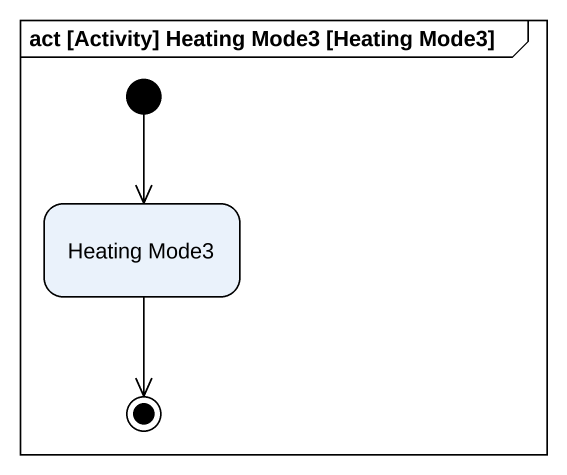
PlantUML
@startuml
mainframe act [Activity] Heating Mode3 [Heating Mode3]
hide empty description
state "Heating Mode3" as Heating_Mode3
[*] --> Heating_Mode3
Heating_Mode3 --> [*]
@enduml
